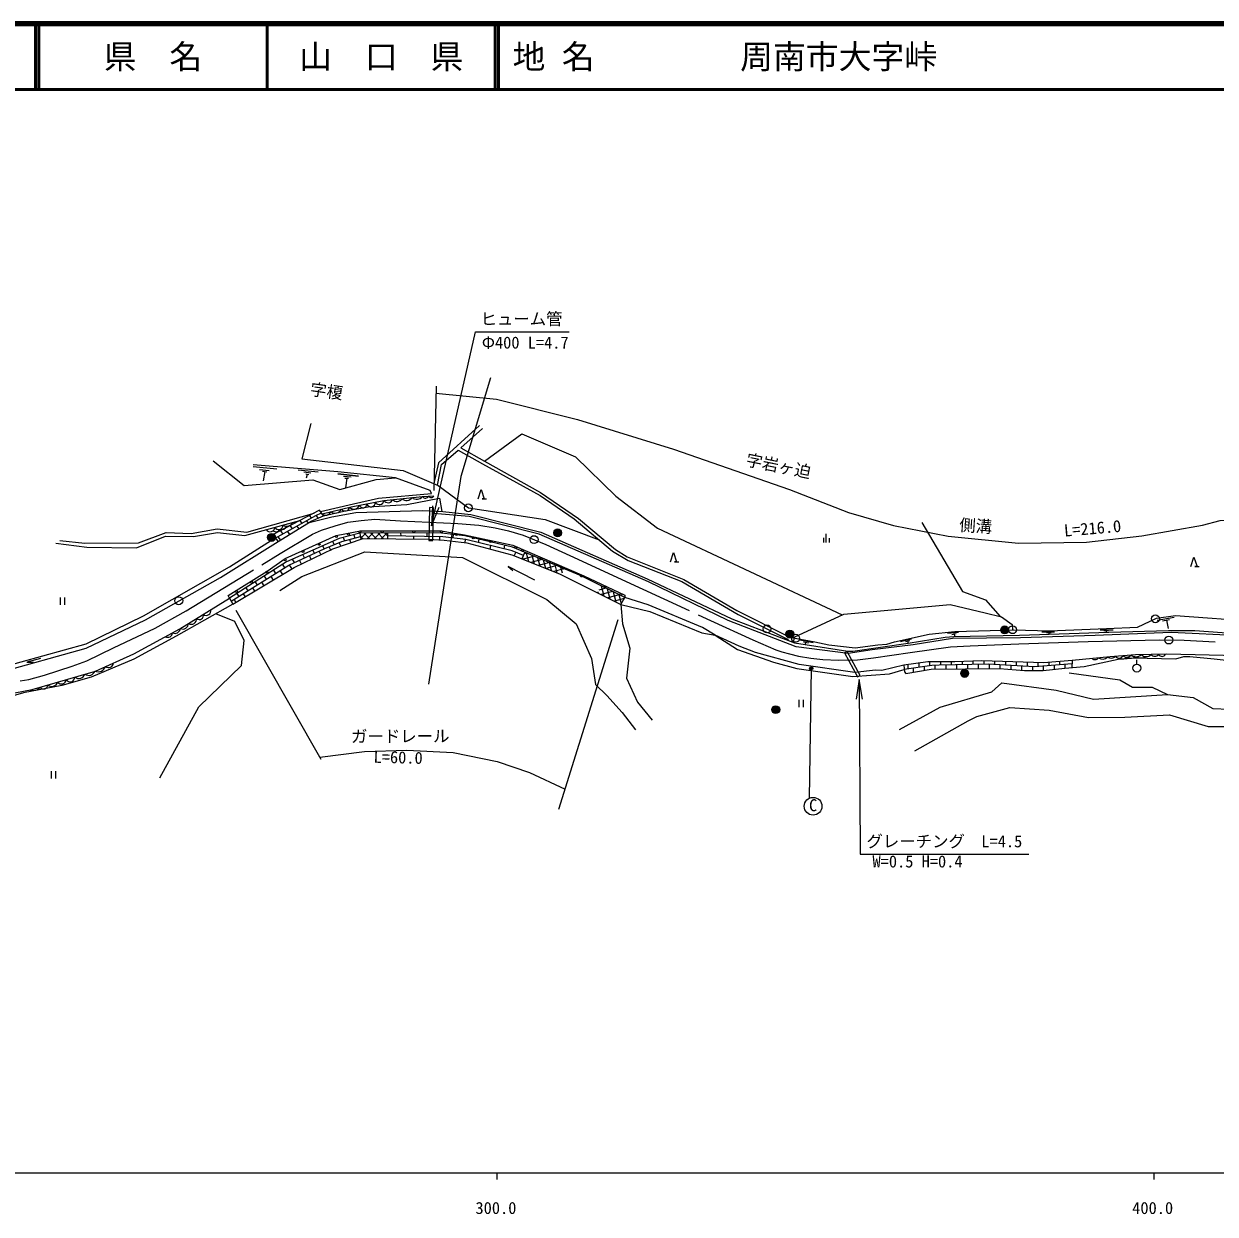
# Model space of a CAD drawing. Units: millimetres, scale not verified. Extents: x -38999242 to 680000, y -206285835 to 380000.
# Drawn here: x 295958 to 477360, y 198715 to 380000 of the extents above; entities that cross this region are included whole.
import ezdxf
from ezdxf.enums import TextEntityAlignment as Align

# ---------------------------------------------------------------- set-up
doc = ezdxf.new("R2010")
doc.units = ezdxf.units.MM
doc.header["$LTSCALE"] = 1000
doc.linetypes.add('CHAIN', pattern=[18.5, 12, -1.5, 3.5, -1.5])
for name, color, linetype, lineweight in [('M-BGD', 7, 'Continuous', 25), ('M-BGD-EXST', 7, 'Continuous', 25), ('M-BMK', 2, 'CHAIN', 13), ('M-BMK-OTRS', 5, 'Continuous', 25), ('M-BMK-SRVR', 3, 'Continuous', 25), ('M-STR-HTXT', 7, 'Continuous', 13), ('M-TTL', 2, 'Continuous', 140), ('M-TTL-BAND', 7, 'Continuous', 25), ('M-TTL-LINE', 7, 'Continuous', 50)]:
    doc.layers.add(name, color=color, linetype=linetype, lineweight=lineweight)
doc.layers.add('M-BMK-HTXT', color=7, linetype='Continuous')
doc.layers.add('M-TTL-TXT', color=7, linetype='Continuous')
doc.styles.add('ＭＳ ゴシック', font='')
doc.styles.get('ＭＳ ゴシック').set_extended_font_data('MS Gothic')

# ---------------------------------------------------------------- blocks, each defined once
blk = doc.blocks.new('open_arrow')
at = {"color": 0, "linetype": 'Continuous', "lineweight": -2}
blk.add_lwpolyline([(7.5, 1.25), (0, 0), (7.5, -1.25)], dxfattribs=at)

msp = doc.modelspace()

# ---------------------------------------------------------------- hatches: boundary and pattern name
at = {"layer": 'M-BGD'}
for points in [[(376643, 302482, 1), (377843, 302482, 1)], [(333081, 301782, 1), (334281, 301782, 1)], [(412000, 287065, 1), (413200, 287065, 1)], [(444703, 287692, 1), (445903, 287692, 1)], [(438618, 281069, 1), (439818, 281069, 1)], [(409848, 275546, 1), (411048, 275546, 1)]]:
    msp.add_hatch(color=256, dxfattribs=at).paths.add_polyline_path(points)
at = {"layer": 'M-BGD-EXST'}
msp.add_hatch(color=256, dxfattribs=at).paths.add_polyline_path([(416104, 281843, 1), (415604, 281843, 1)])

# ---------------------------------------------------------------- linework, layer by layer
at = {"layer": 'M-BGD'}
for p, q in [((330901, 312573), (334493, 312224)), ((331826, 312128), (333304, 311948)), ((340795, 311699), (337725, 312025)), ((332293, 311853), (332977, 311754)), ((332635, 311803), (332422, 310387)), ((339673, 311576), (338607, 311717)), ((339334, 311317), (338884, 311440)), ((339109, 311379), (338970, 310781)), ((344656, 311119), (345808, 311022)), ((344843, 310823), (345417, 310784)), ((345130, 310803), (344962, 309330)), ((365727, 307639), (366393, 307639)), ((366060, 307639), (365727, 307639)), ((339449, 305109), (339719, 304738)), ((340444, 305144), (340758, 304714)), ((336494, 303561), (336821, 303112)), ((337545, 303519), (337846, 303105)), ((337971, 304335), (338270, 303925)), ((338994, 304332), (339261, 303966)), ((334647, 301892), (335017, 301384)), ((335016, 302787), (335372, 302299)), ((336096, 302706), (336432, 302245)), ((343216, 300689), (342993, 301184)), ((344591, 301772), (344763, 301273)), ((345564, 301480), (345744, 300957)), ((346198, 302173), (346365, 301688)), ((347138, 302408), (347282, 301486)), ((347216, 301908), (347547, 301577)), ((348036, 302427), (347257, 301648)), ((347763, 302421), (348590, 301595)), ((349119, 302450), (348267, 301598)), ((348802, 302443), (349662, 301583)), ((350203, 302473), (349317, 301587)), ((349841, 302465), (350734, 301572)), ((351263, 302472), (350366, 301576)), ((350891, 302475), (351327, 302039)), ((351337, 302472), (351317, 301566)), ((359757, 301883), (351327, 302019)), ((353337, 302456), (353340, 301986)), ((355343, 301524), (355340, 301954)), ((357337, 302424), (357348, 301922)), ((359308, 301397), (359322, 301890)), ((363262, 301483), (359757, 301883)), ((361321, 302212), (361261, 301711)), ((363142, 300987), (363229, 301487)), ((370324, 299722), (363262, 301483)), ((365258, 301502), (365151, 301012)), ((417763, 301023), (417763, 301720)), ((418104, 300987), (418104, 302315)), ((418638, 300987), (418638, 301684)), ((340195, 299362), (339975, 299848)), ((341230, 299071), (340944, 299706)), ((341694, 300051), (341484, 300516)), ((342735, 299749), (342454, 300372)), ((344239, 300426), (343978, 301006)), ((366972, 300004), (367090, 300528)), ((369154, 300597), (369027, 300045)), ((372023, 299028), (370324, 299722)), ((370641, 298974), (370857, 299504)), ((372234, 299544), (371813, 298512)), ((372604, 299388), (372117, 299258)), ((372435, 299459), (372792, 298125)), ((335346, 297679), (335658, 297166)), ((336361, 297598), (336748, 296964)), ((336810, 298447), (337116, 297945)), ((338221, 297716), (337946, 298327)), ((338696, 298672), (338466, 299181)), ((339726, 298394), (339445, 299017)), ((371873, 298659), (371924, 298468)), ((373733, 298914), (371982, 298445)), ((374862, 298440), (373153, 297983)), ((373309, 299092), (373660, 297783)), ((374184, 298725), (374529, 297440)), ((375991, 297967), (374325, 297520)), ((375059, 298358), (375397, 297097)), ((375934, 297990), (376265, 296755)), ((376809, 297623), (377133, 296412)), ((395019, 298059), (395686, 298059)), ((395353, 298059), (395019, 298059)), ((332566, 295898), (332864, 295409)), ((333563, 295848), (333916, 295269)), ((333956, 296789), (334261, 296288)), ((334960, 296727), (335332, 296116)), ((377120, 297493), (375497, 297058)), ((378211, 297009), (376669, 296595)), ((377684, 297256), (377913, 296400)), ((474271, 297330), (474938, 297330)), ((474604, 297330), (474271, 297330)), ((329787, 294118), (330071, 293652)), ((330769, 294091), (331084, 293574)), ((331177, 295008), (331468, 294531)), ((332166, 294970), (332500, 294421)), ((384586, 294058), (383502, 293768)), ((383882, 294410), (384295, 292867)), ((384778, 293962), (385192, 292418)), ((301480, 292655), (301480, 291537)), ((302146, 292655), (302146, 291537)), ((327975, 292334), (328253, 291879)), ((328397, 293228), (328674, 292774)), ((329372, 293213), (329668, 292727)), ((383356, 293475), (383398, 293316)), ((385598, 293553), (383857, 293086)), ((386610, 293047), (384867, 292580)), ((385674, 293515), (386089, 291969)), ((387367, 292474), (385877, 292075)), ((386571, 293067), (386933, 291715)), ((468544, 289195), (471110, 289617)), ((469348, 289097), (470409, 289262)), ((469946, 289190), (470216, 287926)), ((436602, 287208), (438275, 287361)), ((437266, 287009), (437937, 287128)), ((437602, 287069), (437678, 286770)), ((450945, 287384), (452888, 287392)), ((451667, 287288), (452371, 287279)), ((452019, 287284), (452027, 287046)), ((459832, 287708), (461812, 287724)), ((460428, 287581), (461124, 287581)), ((460776, 287581), (460784, 287336)), ((414139, 286167), (416154, 285765)), ((414693, 285870), (415415, 285709)), ((414962, 285810), (414911, 285472)), ((429452, 285952), (431127, 286348)), ((430186, 285927), (430846, 286101)), ((430516, 286014), (430627, 285664)), ((455575, 283060), (455559, 281955)), ((465433, 282485), (465433, 283163)), ((430563, 282395), (430563, 281763)), ((431388, 281883), (431388, 281246)), ((432213, 282630), (432213, 282002)), ((433038, 282122), (433038, 281527)), ((433863, 282826), (433863, 282242)), ((434688, 282311), (434688, 281715)), ((435513, 282826), (435513, 282336)), ((436338, 282350), (436338, 281733)), ((437163, 282826), (437163, 282364)), ((437988, 282378), (437988, 281751)), ((438813, 282871), (438813, 282391)), ((439638, 282405), (439638, 281770)), ((440463, 282938), (440463, 282419)), ((441288, 282433), (441288, 281788)), ((442113, 282984), (442113, 282447)), ((442938, 282451), (442938, 281806)), ((443763, 282929), (443763, 282406)), ((444588, 282362), (444588, 281820)), ((445413, 282873), (445413, 282318)), ((446238, 282274), (446238, 281681)), ((447063, 282818), (447063, 282230)), ((447888, 282186), (447888, 281541)), ((448713, 282762), (448713, 282142)), ((449538, 282098), (449538, 281517)), ((450363, 282707), (450363, 282120)), ((451188, 282181), (451188, 281536)), ((452013, 282744), (452013, 282243)), ((452838, 282304), (452838, 281695)), ((453663, 282890), (453663, 282366)), ((454488, 282427), (454488, 281855)), ((413949, 277031), (413949, 275913)), ((414615, 277031), (414615, 275913)), ((300125, 266175), (300125, 265057)), ((300791, 266175), (300791, 265057))]:
    msp.add_line(p, q, dxfattribs=at)
for points in [[(339650, 319147), (338313, 313725), (353739, 311992), (359045, 309704), (363645, 306284), (375360, 304504), (383562, 301437)], [(365367, 318816), (359108, 313140), (358389, 309987)], [(365775, 318390), (362514, 315422), (366120, 313411), (374632, 308615), (380414, 304673), (386068, 299951), (387845, 298849), (396476, 295356), (404539, 290670), (412605, 286593), (416386, 285874), (418528, 285440), (422559, 284991), (425996, 285410), (427389, 285529), (428558, 285904), (433802, 287027), (437720, 287476), (446685, 287732), (452093, 287567), (460821, 287897), (465514, 288108), (468436, 289470), (471301, 289876), (483848, 288977)], [(366120, 313411), (371789, 317542), (379982, 314047), (386080, 308046), (392467, 303186), (420568, 289970)], [(358972, 309736), (359542, 312877), (362116, 315068), (365815, 313007), (374575, 308183), (379772, 304601), (385614, 299693), (387992, 298262), (396131, 295074), (404722, 290034), (412226, 286296), (412478, 286022)], [(324767, 313437), (329490, 309692), (339974, 310545), (344075, 309087), (349607, 310605), (352537, 310876)], [(341113, 305754), (346161, 306918), (349973, 307762), (358041, 308489), (357837, 308909), (352537, 310876), (343761, 311753), (330869, 312840)], [(346903, 311132), (343775, 311467), (346903, 311132)], [(365120, 307639), (365590, 309077), (366060, 307639)], [(341385, 305384), (345820, 306444), (350794, 307389), (356665, 308013), (358407, 308129)], [(341598, 305093), (344686, 305773), (348415, 306446), (354301, 306791), (359255, 307774), (359611, 305746)], [(301443, 301303), (305230, 300907), (313434, 300952), (317612, 302508), (321460, 302397), (325415, 303066), (329935, 302605), (340176, 305490)], [(334249, 301669), (340433, 305139), (341296, 305506)], [(339411, 304057), (342869, 304912), (346508, 305558), (356680, 305861), (359753, 305740), (364022, 305255), (374665, 302601), (390887, 295462), (403780, 289380), (413288, 285710), (421424, 284484), (422188, 284483), (430627, 285664), (436234, 286579), (437548, 286695), (447561, 286898), (461163, 287349), (470237, 287592), (474283, 287629), (482588, 286973)], [(563645, 259044), (560812, 259414), (558402, 259668), (549801, 263799), (539439, 268389), (529617, 273980), (524730, 276807), (516609, 280406), (506270, 283315), (491853, 285338), (481270, 286807), (470640, 287323), (459090, 286845), (447725, 286478), (437362, 286368), (431363, 285448), (425153, 284677), (421496, 284082), (413551, 285141), (403223, 289153), (391057, 295019), (374411, 302301), (363774, 304956), (358329, 305421)], [(256117, 303202), (259544, 294584), (263319, 278588), (291963, 281152), (305450, 284897), (314484, 289213), (325892, 295668), (334684, 301182)], [(256996, 303301), (259922, 295171), (263916, 279323), (287393, 281705), (292228, 281934), (305434, 285556), (314164, 289816), (327253, 297294), (334214, 301709)], [(300842, 300895), (305550, 300280), (313128, 300190), (317527, 301977), (321804, 301905), (325433, 302519), (329590, 302095), (337984, 304341)], [(432671, 304051), (438866, 293540), (442402, 292291), (444630, 289735)], [(327268, 292505), (327053, 292917), (332992, 296662), (335729, 298557), (343525, 302068), (347209, 302792), (359550, 302793), (361171, 302479), (363058, 302170), (370420, 300600), (381211, 295917), (387456, 292968), (387454, 292626)], [(327781, 291597), (337124, 297189), (343017, 300020), (347628, 301605), (357573, 301500), (359947, 301359), (363412, 300955), (370258, 299125), (377528, 296256), (386858, 291583), (387454, 292626), (380802, 295947), (370390, 300318), (366955, 301093), (363112, 302011), (359566, 302406), (350472, 302479), (347138, 302408), (343970, 301617), (335956, 298070), (327268, 292505)], [(327524, 292051), (336303, 297572), (341799, 300100), (344380, 301173), (347216, 301908)], [(334932, 293690), (338287, 295812), (347885, 299576), (362772, 298699), (375605, 292338), (380065, 288614), (382385, 283320), (383003, 279390), (384706, 277717), (387041, 275125), (389102, 272482)], [(394413, 298059), (394883, 299497), (395353, 298059)], [(473665, 297330), (474135, 298768), (474604, 297330)], [(373783, 295296), (369731, 297339), (370428, 296726)], [(286484, 276911), (287296, 276710), (287963, 276844), (297234, 278611), (304221, 280664), (306850, 281432), (312721, 284034), (319727, 287865), (327268, 292505), (327781, 291597), (319174, 286766), (312710, 283230), (306195, 280512), (301768, 279245), (295892, 278096), (289195, 276165), (287296, 276710)], [(429960, 282308), (426606, 281497), (425632, 281544), (422484, 281200), (414010, 282421), (407351, 284260), (404874, 285241), (401239, 286876), (399301, 288088), (391034, 291514), (387454, 292626)], [(386858, 291583), (387139, 288627), (388233, 284910), (387750, 280357), (389422, 276673), (391658, 273941)], [(386858, 291583), (391279, 290505), (399214, 287267), (401239, 286876)], [(413204, 285742), (413269, 286581), (420822, 290088), (437009, 291584), (442350, 290310), (444818, 289687), (446469, 288529), (446506, 287727)], [(316657, 265176), (322614, 275966), (329086, 282256), (329497, 286108), (328073, 288991), (325171, 290132)], [(401239, 286876), (404606, 284733), (410107, 282805), (413638, 281842), (422208, 280592), (427789, 280997), (430021, 281684)], [(298515, 283319), (296439, 282778), (297413, 282782)], [(480802, 283766), (469933, 283993), (465250, 283893), (461364, 283593), (455575, 283060), (451256, 282677), (441836, 282993), (437700, 282826), (433583, 282826), (429960, 282308), (430056, 281316), (430279, 281057), (434098, 281708), (444545, 281824), (448326, 281504), (451162, 281534), (454476, 281853), (457411, 282129), (462581, 283217), (465325, 283465), (466984, 283413), (471372, 283278), (472582, 283652), (473524, 283644), (477211, 283287), (480911, 282886)], [(455567, 282508), (449845, 282081), (442792, 282458), (435334, 282333), (434233, 282296), (430021, 281684)], [(455111, 281181), (462861, 280081), (464779, 278996), (467745, 278964), (470096, 277844)], [(429297, 272539), (435485, 275912), (443361, 278286), (444897, 279613), (453174, 278538), (458843, 277127), (470096, 277844), (474016, 277421), (477017, 275703), (481987, 275524)], [(431631, 269299), (439740, 273831), (441091, 274484), (446105, 275878), (452078, 275486), (458056, 274333), (463589, 274402), (470388, 274777), (476319, 272982), (480998, 272994)]]:
    msp.add_lwpolyline(points, dxfattribs=at)
for points in [[(340993, 305918), (333814, 302157), (334684, 301182), (339717, 304243), (341598, 305093)], [(357746, 306319), (357650, 301320), (358249, 301309), (358346, 306308)], [(420926, 284191), (422889, 280535), (423285, 280747), (421323, 284404)]]:
    msp.add_lwpolyline(points, close=True, dxfattribs=at)
for centre, radius in [((363645, 306284), 600), ((377243, 302482), 600), ((333681, 301782), 600), ((343570, 301924), 150), ((345397, 302283), 150), ((347133, 302624), 150), ((350509, 302642), 150), ((355339, 302643), 150), ((359536, 302643), 150), ((361840, 302218), 150), ((364403, 301730), 150), ((367036, 301168), 150), ((338468, 299626), 150), ((340919, 300730), 150), ((370850, 300250), 150), ((371910, 299790), 150), ((335738, 298381), 150), ((374736, 298563), 150), ((332968, 296470), 150), ((378151, 297081), 150), ((380857, 295907), 150), ((330622, 294990), 150), ((384430, 294230), 150), ((319548, 292139), 600), ((328360, 293563), 150), ((386851, 293087), 150), ((409118, 287844), 600), ((468264, 289390), 600), ((412600, 287065), 600), ((413477, 286427), 600), ((445303, 287692), 600), ((446506, 287727), 600), ((439218, 281069), 600), ((465433, 281885), 600), ((410448, 275546), 600)]:
    msp.add_circle(centre, radius, dxfattribs=at)
for centre, radius, start, end in [((346238, 306955), 888, 220.16012, 342.27337), ((347618, 306858), 561, 197.98178, 3.52706), ((348812, 307122), 674, 199.90756, 1.60128), ((350100, 307476), 699, 208.61466, 352.89419), ((351417, 307834), 765, 215.57248, 336.55589), ((352777, 308155), 908, 223.54231, 328.58606), ((354244, 308377), 980, 225.13737, 326.99101), ((355776, 308761), 1162, 232.25094, 319.87744), ((357111, 308299), 530, 212.72666, 334.93932), ((357986, 308296), 452, 209.20339, 338.46259), ((341933, 305964), 798, 226.5575, 340.32189), ((343344, 306555), 1083, 232.517, 334.36239), ((344877, 306497), 692, 216.48245, 350.39694), ((333468, 303347), 700, 212.19322, 357.7776), ((334324, 303333), 692, 231.52223, 330.21745), ((334754, 303629), 662, 207.7974, 2.17342), ((335127, 303986), 1017, 258.58121, 329.59254), ((335978, 304425), 954, 233.91879, 336.05203), ((323744, 290614), 700, 231.32488, 11.88131), ((320148, 288715), 886, 246.2128, 356.99339), ((321445, 289397), 838, 240.47261, 2.73357), ((322697, 289911), 630, 228.80467, 14.40151), ((317868, 287296), 727, 241.39578, 355.94545), ((318958, 288000), 838, 244.20359, 353.45846), ((459059, 283830), 659, 228.01738, 322.49574), ((460204, 284305), 1074, 234.61366, 315.89946), ((461537, 284452), 1057, 237.87776, 311.46882), ((462748, 284019), 624, 215.09836, 333.72911), ((463341, 284132), 843, 238.37748, 316.50725), ((463880, 284492), 944, 232.59733, 316.23014), ((464552, 284642), 1244, 241.20028, 304.61029), ((465287, 284913), 1296, 235.95397, 309.33466), ((466077, 285439), 1997, 245.8031, 295.1565), ((466834, 284697), 1069, 227.30719, 315.13772), ((468153, 284415), 734, 220.11066, 322.33424), ((469264, 284287), 620, 211.09121, 331.3537), ((305855, 281788), 1014, 234.01723, 338.567), ((307269, 282553), 1229, 247.50139, 339.8489), ((308893, 282632), 688, 226.92634, 0.87476), ((300217, 280016), 931, 229.34978, 343.39153), ((301682, 280168), 709, 216.12309, 356.61822), ((303011, 280481), 715, 209.7569, 2.98441), ((304345, 281247), 956, 229.60592, 343.02906), ((297344, 279880), 1422, 250.3322, 319.8271), ((298956, 279355), 656, 216.71052, 356.03079)]:
    msp.add_arc(centre, radius, start, end, dxfattribs=at)
at = {"layer": 'M-BGD-EXST'}
msp.add_line((415854, 281843), (415546, 262056), dxfattribs=at)
for centre, radius in [((415854, 281843), 250), ((416135, 260841), 1350)]:
    msp.add_circle(centre, radius, dxfattribs=at)
at = {"layer": 'M-BMK'}
msp.add_lwpolyline([(295419, 279930), (296739, 280168), (299084, 280792), (303298, 282160), (305530, 283006), (309602, 284946), (315940, 287942), (320664, 290599), (334971, 299319), (339933, 302300), (341280, 302884), (343342, 303565), (345305, 304084), (347310, 304377), (349420, 304555), (353299, 304328), (362024, 303906), (365232, 303645), (367748, 303256), (369760, 302769), (372008, 302111), (375446, 300725), (380336, 298481), (386371, 295676), (400515, 289134), (406962, 286207), (410444, 284669), (411380, 284356), (412548, 284037), (413929, 283703), (415781, 283400), (417633, 283202), (419991, 283081), (422905, 283142), (425310, 283462), (430895, 284266), (437065, 285117), (440070, 285284), (447457, 285587), (457998, 285906), (468906, 286165), (472623, 286132), (477373, 285874)], dxfattribs=at)
at = {"layer": 'M-BMK-OTRS'}
msp.add_lwpolyline([(367029, 326064), (362490, 311065), (357588, 279411)], dxfattribs=at)
at = {"layer": 'M-BMK-SRVR'}
for centre in [(373657, 301446), (470302, 286153)]:
    msp.add_circle(centre, 600, dxfattribs=at)
at = {"layer": 'M-STR-HTXT'}
for p, q in [((358736, 324811), (358397, 308913)), ((328217, 290728), (341185, 267989)), ((377407, 260408), (386479, 289293))]:
    msp.add_line(p, q, dxfattribs=at)
for points in [[(358030, 303556), (364752, 333101), (378984, 333101)], [(358713, 323752), (367943, 322831), (380241, 319747), (394894, 315231), (412534, 309065), (421514, 305580), (428397, 303601), (436682, 301953), (447419, 300926), (457755, 301058), (466214, 302015), (475445, 303658), (478107, 304356), (491302, 304796), (501709, 303915), (511685, 302001), (519911, 299114), (568587, 282578)], [(423155, 280140), (423310, 253536), (449005, 253536)], [(341006, 268302), (347837, 269179), (354258, 269400), (361330, 269008), (368027, 267669), (372936, 265977), (378362, 263450)]]:
    msp.add_lwpolyline(points, dxfattribs=at)
at = {"layer": 'M-TTL'}
msp.add_line((680000, 380000), (40000, 380000), dxfattribs=at)
at = {"layer": 'M-TTL-BAND'}
for p, q in [((40000, 205000), (579000, 205000)), ((368000, 205000), (368000, 204000)), ((468000, 205000), (468000, 204000))]:
    msp.add_line(p, q, dxfattribs=at)
at = {"layer": 'M-TTL-LINE'}
for p, q in [((297750, 380000), (297750, 370000)), ((298250, 380000), (298250, 370000)), ((333000, 380000), (333000, 370000)), ((367750, 380000), (367750, 370000)), ((368250, 380000), (368250, 370000)), ((40000, 370000), (680000, 370000))]:
    msp.add_line(p, q, dxfattribs=at)

# ---------------------------------------------------------------- block references
at = {"layer": 'M-STR-HTXT', "xscale": 400, "yscale": 400}
for p, rotation in [((358030, 303556), 77.2), ((423155, 280140), 270.3)]:
    msp.add_blockref('open_arrow', p, dxfattribs=dict(at, rotation=rotation))

# ---------------------------------------------------------------- texts
at = {"layer": 'M-BGD-EXST', "style": 'ＭＳ ゴシック'}
msp.add_text('C', height=1833, rotation=358.508, dxfattribs=at).set_placement((415480, 259549), align=Align.BOTTOM_LEFT)
at = {"layer": 'M-BMK-HTXT', "style": 'ＭＳ ゴシック'}
for s, rotation, p in [('字榎', 352.017, (339391, 322956)), ('字岩ヶ迫', 348.524, (405694, 312239))]:
    msp.add_text(s, height=1833, rotation=rotation, dxfattribs=at).set_placement(p, align=Align.BOTTOM_LEFT)
at = {"layer": 'M-STR-HTXT', "style": 'ＭＳ ゴシック'}
for s, p in [('ヒューム管', (365484, 333601)), ('Φ400 L=4.7', (365694, 329990)), ('グレーチング\u3000L=4.5', (424255, 254036)), ('W=0.5 H=0.4', (425180, 250967))]:
    msp.add_text(s, height=1833, dxfattribs=at).set_placement(p, align=Align.BOTTOM_LEFT)
for s, rotation, p in [('側溝', 356.147, (438306, 302258)), ('L=216.0', 4.86, (454463, 301352)), ('ガードレール', 0.181, (345785, 270018)), ('L=60.0', 358.568, (349181, 266920))]:
    msp.add_text(s, height=1833, rotation=rotation, dxfattribs=at).set_placement(p, align=Align.BOTTOM_LEFT)
at = {"layer": 'M-TTL-BAND', "style": 'ＭＳ ゴシック'}
for s, p in [('300.0', (367844, 198195)), ('400.0', (467844, 198195))]:
    msp.add_text(s, height=1833, dxfattribs=at).set_placement(p, align=Align.BOTTOM_CENTER)
at = {"layer": 'M-TTL-TXT', "style": 'ＭＳ ゴシック'}
for s, p in [('県\u3000名', (315625, 375000)), ('山\u3000口\u3000県', (350375, 375000))]:
    msp.add_text(s, height=3666, dxfattribs=at).set_placement(p, align=Align.MIDDLE_CENTER)
for s, p in [('地 名', (370380, 375000)), ('周南市大字峠', (405024, 375000))]:
    msp.add_text(s, height=3666, dxfattribs=at).set_placement(p, align=Align.MIDDLE_LEFT)

doc.saveas('drawing.dxf')
